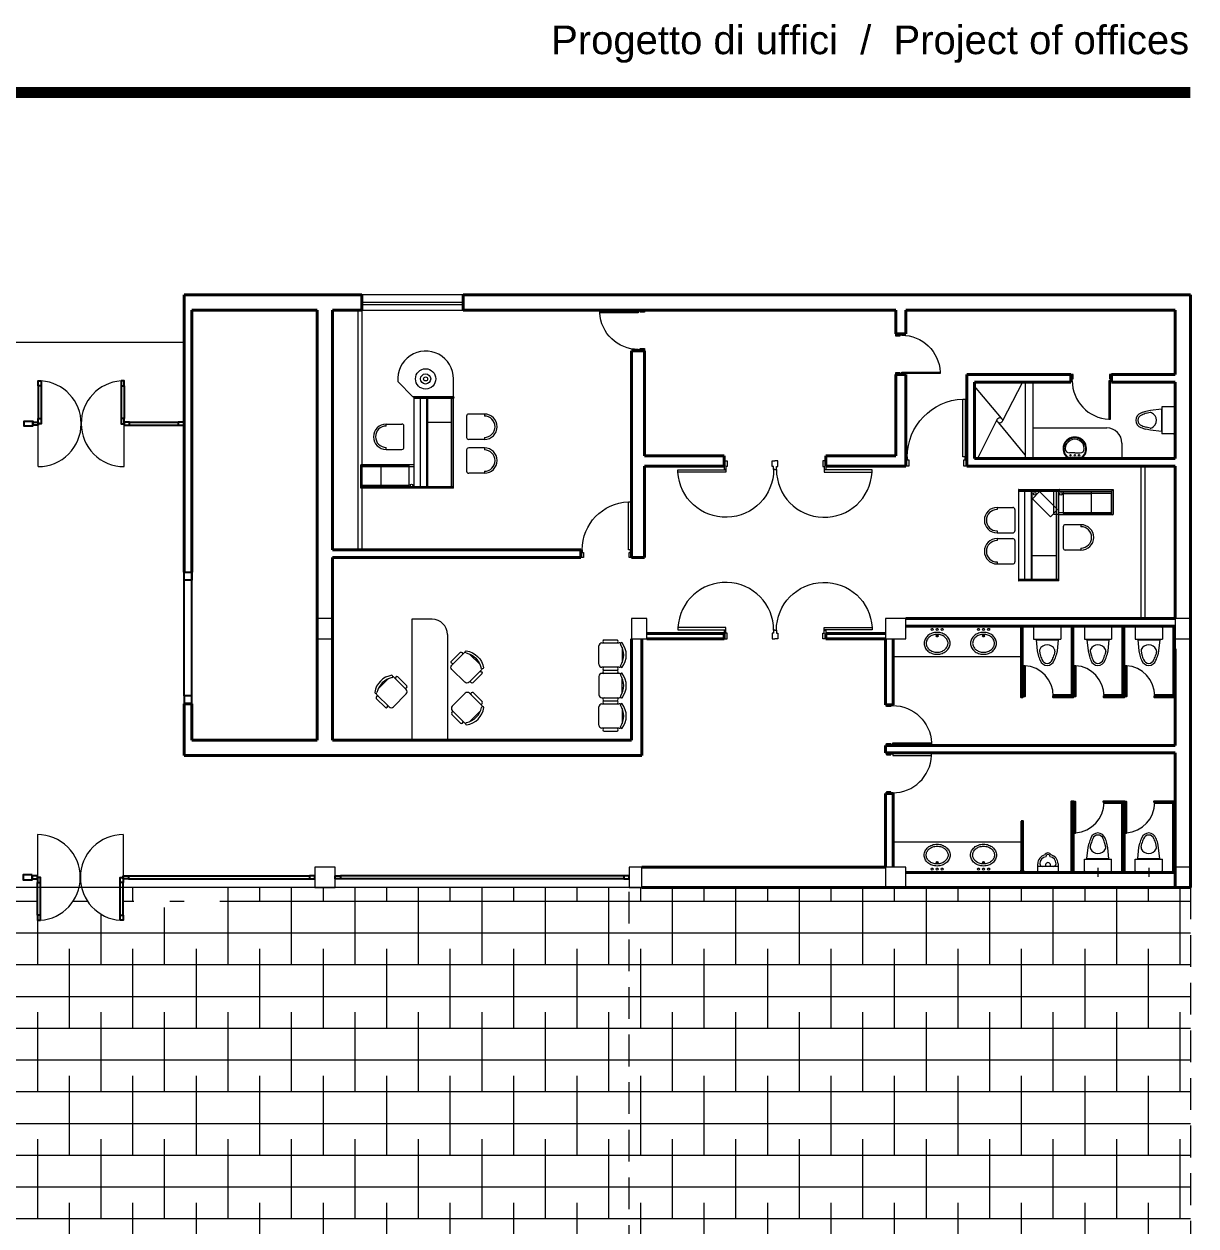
# Model space of a CAD drawing. Header units: millimetres. Extents: x 271.6 to 328, y 132.4 to 193.2.
# Drawn here: x 304.91 to 327.99, y 168.8 to 192.47 of the extents above; entities that cross this region are included whole.
import ezdxf

# ---------------------------------------------------------------- set-up
doc = ezdxf.new("R2010")
doc.units = ezdxf.units.MM
doc.linetypes.add('DASHED2', pattern=[9.525, 6.35, -3.175])
doc.linetypes.add('HIDDEN2', pattern=[0.1875, 0.125, -0.0625])
for name, color, linetype, lineweight in [('ARREDI attrezzature - furniture', 175, 'Continuous', 9), ('MURATURA sezioni - section wall', 7, 'Continuous', 40), ('PAVIMENTAZIONE - flooring', 250, 'Continuous', 5), ('PILASTRI struttura - structure', 7, 'Continuous', 13), ('PORTE finestre - doors windows', 252, 'Continuous', 5), ('PROIEZIONI - projections', 145, 'Continuous', 13), ('PROIEZIONI finissime - fine lines', 251, 'Continuous', 9), ('PROIEZIONI Tratteggiate - dashed', 1, 'Continuous', 9), ('SEZIONI medie - small section', 2, 'Continuous', 25), ('www.archweb.it - All rights reserved', 2, 'Continuous', 5)]:
    doc.layers.add(name, color=color, linetype=linetype, lineweight=lineweight)
doc.layers.add('VETRATE sezioni - windows sections', color=171, linetype='Continuous', true_color=0x4d79ff)
doc.styles.get("Standard").update_dxf_attribs({"font": 'arial.ttf'})
pattern_1 = [(0, (-1549.8178, -608.5541), (2e-16, 0.625), []), (90, (-1549.8178, -608.5541), (-0.625, 1.25), [1.5625, -0.9375])]

# ---------------------------------------------------------------- blocks, each defined once
blk = doc.blocks.new('ESC-GER')
for p, q in [((0, -1.825), (0, 0)), ((0, 0), (0.46, 0)), ((0.026, -1.045), (0.026, 0)), ((0.05, -0.95), (0.05, 0)), ((0.42, -1.045), (0.42, 0)), ((0.445, -0.95), (0.445, 0)), ((0.46, -1.045), (0.46, 0)), ((0, -0.4), (0.445, -0.4)), ((0.761, -0.498), (0.761, -0.808)), ((0.761, -0.498), (0.801, -0.498)), ((1.221, -0.498), (1.261, -0.498)), ((1.261, -0.498), (1.261, -0.808)), ((0.801, -0.848), (1.221, -0.848)), ((1.8, -1.025), (2.097, -0.728)), ((0, -0.95), (0.445, -0.95)), ((0.03, -1.045), (0, -1.045)), ((1.77, -1.045), (0.03, -1.045)), ((0.03, -1.045), (0.03, -1.825)), ((1.77, -1.165), (0.03, -1.165)), ((1.77, -1.165), (0.03, -1.165)), ((1.77, -1.045), (1.77, -1.04)), ((1.8, -1.045), (1.77, -1.045)), ((1.8, -1.045), (1.77, -1.045)), ((1.77, -1.825), (1.77, -1.045)), ((1.77, -1.045), (1.77, -1.825)), ((1.77, -1.785), (1.77, -1.165)), ((1.8, -1.825), (1.8, -1.025)), ((1.8, -1.04), (1.8, -1.045)), ((1.77, -1.295), (0.03, -1.295)), ((1.77, -1.31), (0.03, -1.31)), ((1.3, -1.31), (1.3, -1.785)), ((0, -1.825), (2.15, -1.825)), ((0, -1.825), (1.77, -1.825)), ((1.77, -1.785), (0.03, -1.785)), ((0.03, -1.785), (1.77, -1.785)), ((1.8, -1.825), (1.77, -1.825)), ((1.77, -1.825), (1.77, -1.83)), ((1.77, -1.825), (1.8, -1.825)), ((1.8, -1.83), (1.8, -1.825)), ((0.293, -2.433), (0.293, -2.123)), ((0.753, -2.083), (0.333, -2.083)), ((0.793, -2.433), (0.793, -2.123)), ((0.959, -2.433), (0.959, -2.123)), ((1.419, -2.083), (0.999, -2.083)), ((1.459, -2.433), (1.459, -2.123)), ((0.333, -2.433), (0.293, -2.433)), ((0.793, -2.433), (0.753, -2.433)), ((0.999, -2.433), (0.959, -2.433)), ((1.459, -2.433), (1.419, -2.433))]:
    blk.add_line(p, q)
for centre, radius in [((0.053, -0.999), 0.0254), ((2.15, -1.275), 0.2), ((2.15, -1.275), 0.1), ((2.15, -1.275), 0.04)]:
    blk.add_circle(centre, radius)
for centre, radius, start, end in [((1.011, -0.498), 0.25, 0, 180), ((1.011, -0.498), 0.21, 0, 180), ((0.801, -0.808), 0.04, 180, 270), ((1.221, -0.808), 0.04, 270, 0), ((2.15, -1.275), 0.55, 270, 95.4788), ((1.785, -1.06), 0.025, 53.0696, 126.9304), ((1.785, -1.81), 0.025, 233.0696, 306.9304), ((0.333, -2.123), 0.04, 90, 180), ((0.753, -2.123), 0.04, 0, 90), ((0.999, -2.123), 0.04, 90, 180), ((1.419, -2.123), 0.04, 0, 90), ((0.543, -2.433), 0.25, 180, 0), ((0.543, -2.433), 0.21, 180, 0), ((1.209, -2.433), 0.25, 180, 0), ((1.209, -2.433), 0.21, 180, 0)]:
    blk.add_arc(centre, radius, start, end)
blk = doc.blocks.new('CHAIREX')
for p, q in [((-15, 5.1), (-15, 17.9)), ((-12, 20), (-12, 3)), ((7.4, 23), (-7.4, 23)), ((12, 3), (12, 20)), ((15, 5.1), (15, 17.9)), ((-9, 0), (9, 0))]:
    blk.add_line(p, q)
for centre, radius, start, end in [((0, 7), 20, 53.1301, 126.8699), ((0, 4.8), 19.6, 57.5758, 122.4242), ((-13.5, 17.4), 1.56, 16.2602, 163.7398), ((-11.1, 22.3), 1.1, 143.3099, 302.0274), ((-9, 20), 3, 152.4156, 180), ((11.1, 22.3), 1.1, 237.9726, 36.6901), ((9, 20), 3, 0, 27.5844), ((13.5, 17.4), 1.56, 16.2602, 163.7398), ((-13.5, 5.6), 1.56, 196.2602, 343.7398), ((-9, 3), 3, 180, 270), ((9, 3), 3, 270, 360), ((13.5, 5.6), 1.56, 196.2602, 343.7398)]:
    blk.add_arc(centre, radius, start, end)
at = {"flags": 1}
for tag, p in [('TYPE', (-15, -12)), ('MANUF', (-15, -21.7)), ('COST', (-15, -41.1)), ('MODEL', (-15, -31.4)), ('PURCHDT', (-15, -50.9)), ('BARCODE', (-15, -60.6)), ('LOCATION', (-15, -70.3))]:
    blk.add_attdef(tag, p, '', height=6, dxfattribs=at)
blk = doc.blocks.new('Esc18')
for p, q in [((-2.044, 2.545), (-2.074, 2.575)), ((-2.074, 1.52), (-2.074, 2.575)), ((-2.074, 2.575), (-1.584, 2.575)), ((-2.044, 2.545), (-1.584, 2.545)), ((-2.044, 1.5), (-2.044, 2.545)), ((-2.004, 1.595), (-2.004, 2.545)), ((-1.624, 1.5), (-1.624, 2.545)), ((-1.584, 2.545), (-1.584, 2.575)), ((-1.584, 2.575), (-1.579, 2.575)), ((-1.584, 2.575), (-1.579, 2.575)), ((-1.579, 2.545), (-1.584, 2.545)), ((-1.584, 1.5), (-1.584, 2.545)), ((-1.381, 1.944), (-1.341, 1.944)), ((-1.381, 1.944), (-1.381, 1.634)), ((-0.921, 1.944), (-0.881, 1.944)), ((-0.881, 1.944), (-0.881, 1.634)), ((-2.044, 1.52), (-2.074, 1.52)), ((-2.074, 1.52), (-2.074, 1.515)), ((-2.074, 1.5), (-2.074, 1.505)), ((-2.074, 1.5), (-2.074, 1.505)), ((-2.044, 1.5), (-2.074, 1.5)), ((-2.044, 1.515), (-2.044, 1.52)), ((-2.044, 1.485), (-2.044, 1.505)), ((-2.044, 1.505), (-2.044, 1.5)), ((-0.304, 1.46), (-2.044, 1.46)), ((-2.004, 1.5), (-2.004, 1.525)), ((-1.341, 1.594), (-0.921, 1.594)), ((-0.304, 1.5), (-0.304, 1.505)), ((-0.274, 1.5), (-0.304, 1.5)), ((-0.274, 1.505), (-0.274, 1.5)), ((-2.044, 0.72), (-2.074, 0.72)), ((-2.074, 0.72), (-2.074, 0.715)), ((-0.304, 0.84), (-2.044, 0.84)), ((-2.044, 0.715), (-2.044, 0.72)), ((-0.274, 0.72), (-0.304, 0.72)), ((-0.304, 0.72), (-0.304, 0.715)), ((-0.274, 0.715), (-0.274, 0.72)), ((-1.72, 0.291), (-1.72, 0.601)), ((-1.68, 0.641), (-1.26, 0.641)), ((-1.22, 0.291), (-1.22, 0.601)), ((-1.108, 0.291), (-1.108, 0.601)), ((-1.068, 0.641), (-0.648, 0.641)), ((-0.608, 0.291), (-0.608, 0.601)), ((-1.72, 0.291), (-1.68, 0.291)), ((-1.26, 0.291), (-1.22, 0.291)), ((-1.108, 0.291), (-1.068, 0.291)), ((-0.648, 0.291), (-0.608, 0.291))]:
    blk.add_line(p, q)
at = {"linetype": 'DASHED2'}
for p, q in [((-1.599, 1.595), (-1.599, 2.545)), ((-2.044, 2.145), (-1.599, 2.145)), ((-1.994, 1.595), (-1.994, 2.145)), ((-2.044, 1.595), (-1.599, 1.595)), ((-1.584, 1.5), (-1.584, 1.41)), ((-1.584, 1.5), (-1.584, 1.485)), ((-0.774, 0.985), (-0.774, 1.46)), ((-1.584, 1.41), (-2.044, 1.41)), ((-0.304, 0.985), (-2.044, 0.985)), ((-0.304, 0.97), (-2.044, 0.97))]:
    blk.add_line(p, q, dxfattribs=at)
for points in [[(-2.004, 2.545), (-2.004, 1.568)], [(-2.004, 1.524), (-2.004, 1.5), (-1.624, 1.5), (-1.624, 2.545), (-2.004, 2.545)]]:
    blk.add_lwpolyline(points)
for points in [[(-2.044, 1.5), (-2.044, 0.72), (-2.074, 0.72), (-2.074, 1.5)], [(-0.304, 1.5), (-0.304, 0.72), (-2.044, 0.72), (-2.044, 1.5)], [(-0.304, 1.46), (-0.304, 0.84), (-2.044, 0.84), (-2.044, 1.46)], [(-0.274, 1.5), (-0.274, 0.72), (-0.304, 0.72), (-0.304, 1.5)]]:
    blk.add_lwpolyline(points, close=True)
blk.add_lwpolyline([(-1.538, 1.342), (-1.891, 0.988), (-2.033, 1.129), (-1.679, 1.483)], close=True, dxfattribs=at)
for centre, radius in [((-1.99, 1.546), 0.0254), ((-2.038, 1.129), 0.00572), ((-1.99, 1.034), 0.0254)]:
    blk.add_circle(centre, radius)
for centre, radius, start, end in [((-1.599, 2.56), 0.025, 323.0696, 36.9304), ((-1.131, 1.944), 0.25, 0, 180), ((-1.131, 1.944), 0.21, 0, 180), ((-2.059, 1.535), 0.025, 233.0696, 306.9304), ((-2.059, 1.485), 0.025, 53.0696, 126.9304), ((-1.341, 1.634), 0.04, 180, 270), ((-0.921, 1.634), 0.04, 270, 0), ((-0.289, 1.485), 0.025, 53.0696, 126.9304), ((-2.059, 0.735), 0.025, 233.0696, 306.9304), ((-0.289, 0.735), 0.025, 233.0696, 306.9304), ((-1.68, 0.601), 0.04, 90, 180), ((-1.26, 0.601), 0.04, 0, 90), ((-1.068, 0.601), 0.04, 90, 180), ((-0.648, 0.601), 0.04, 0, 90), ((-1.47, 0.291), 0.25, 180, 0), ((-1.47, 0.291), 0.21, 180, 0), ((-0.858, 0.291), 0.25, 180, 0), ((-0.858, 0.291), 0.21, 180, 0)]:
    blk.add_arc(centre, radius, start, end)

msp = doc.modelspace()

# ---------------------------------------------------------------- hatches: boundary and pattern name
at = {"layer": 'PAVIMENTAZIONE - flooring'}
h = msp.add_hatch(dxfattribs=at)
h.set_pattern_fill('ANSI38', color=256, scale=5, angle=315, style=0)
h.set_pattern_definition(pattern_1)
h.paths.add_polyline_path([(316.829, 175.464), (308.771, 175.464), (308.771, 174.92), (308.771, 174.82), (308.711, 174.82, -0.326638), (307.949, 175.464), (307.901, 175.464, -0.326609), (307.139, 174.82), (307.079, 174.82), (307.079, 174.92), (307.079, 175.464), (306.869, 175.464), (306.869, 174.92), (306.869, 174.82), (306.809, 174.82, -0.326609), (306.046, 175.464), (305.999, 175.464, -0.326638), (305.236, 174.82), (305.176, 174.82), (305.176, 174.92), (305.176, 175.464), (304.697, 175.464), (304.497, 175.464), (304.219, 175.464), (304.219, 174.92), (304.219, 174.82), (304.159, 174.82, -0.326638), (303.396, 175.464), (303.349, 175.464, -0.326609), (302.586, 174.82), (302.526, 174.82), (302.526, 174.92), (302.526, 175.464), (292.566, 175.464), (292.566, 168.194), (292.566, 167.894), (292.566, 165.565), (304.697, 165.565), (316.829, 165.565), (316.829, 168.113), (316.829, 168.194)])
h = msp.add_hatch(dxfattribs=at)
h.set_pattern_fill('ANSI38', color=256, scale=5, angle=315, style=0)
h.set_pattern_definition(pattern_1)
h.paths.add_polyline_path([(327.882, 175.464), (317.079, 175.464), (316.829, 175.464), (316.829, 168.194), (317.129, 168.194), (317.129, 168.194), (319.782, 168.194), (319.782, 168.194), (321.829, 168.194), (322.329, 168.194), (327.582, 168.194), (327.582, 168.194), (327.882, 168.194)])

# ---------------------------------------------------------------- linework, layer by layer
at = {"layer": 'ARREDI attrezzature - furniture', "ltscale": 0.7}
for p, q in [((313.563, 187.135), (311.563, 187.135)), ((313.563, 186.985), (311.563, 186.985)), ((311.488, 186.835), (311.488, 182.114)), ((313.563, 186.935), (311.563, 186.935)), ((311.563, 186.835), (313.563, 186.835)), ((311.563, 186.835), (311.563, 182.114)), ((324.16, 184.707), (323.629, 185.334)), ((324.573, 185.414), (324.182, 184.657)), ((324.629, 185.414), (324.629, 183.914)), ((324.779, 185.414), (324.779, 183.914)), ((324.08, 184.684), (323.688, 183.914)), ((324.629, 183.986), (324.11, 184.614)), ((324.779, 184.514), (326.234, 184.514)), ((326.534, 184.214), (326.534, 183.914)), ((326.907, 183.764), (326.907, 180.764)), ((326.982, 183.764), (326.982, 180.764)), ((322.029, 180.014), (324.542, 180.014)), ((322.029, 176.364), (324.542, 176.364))]:
    msp.add_line(p, q, dxfattribs=at)
at = {"layer": 'ARREDI attrezzature - furniture'}
for p, q in [((327.095, 184.858), (327.006, 184.84)), ((327.312, 184.881), (327.095, 184.858)), ((327.312, 184.881), (327.312, 184.446)), ((327.322, 184.931), (327.322, 184.396)), ((327.552, 184.931), (327.322, 184.931)), ((327.582, 184.901), (327.582, 184.426)), ((327.088, 184.816), (327.014, 184.801)), ((327.096, 184.47), (327.007, 184.488)), ((327.089, 184.512), (327.014, 184.527)), ((327.313, 184.447), (327.096, 184.47)), ((327.552, 184.396), (327.322, 184.396)), ((325.727, 183.935), (325.484, 183.935)), ((325.492, 183.914), (325.719, 183.914)), ((325.606, 184.023), (325.499, 184.023)), ((325.606, 184.023), (325.712, 184.023)), ((312.951, 180.748), (312.551, 180.748)), ((312.551, 180.748), (312.551, 178.348)), ((324.557, 180.574), (324.557, 179.254)), ((324.567, 179.254), (324.567, 180.574)), ((324.795, 180.584), (324.795, 180.354)), ((324.825, 180.614), (325.3, 180.614)), ((325.33, 180.584), (325.33, 180.354)), ((325.557, 180.574), (325.557, 179.254)), ((325.557, 180.574), (325.557, 179.254)), ((325.567, 179.254), (325.567, 180.574)), ((325.567, 179.254), (325.567, 180.574)), ((325.795, 180.584), (325.795, 180.354)), ((325.825, 180.614), (326.3, 180.614)), ((326.33, 180.584), (326.33, 180.354)), ((326.557, 180.574), (326.557, 179.254)), ((326.557, 180.574), (326.557, 179.254)), ((326.567, 179.254), (326.567, 180.574)), ((326.567, 179.254), (326.567, 180.574)), ((326.795, 180.584), (326.795, 180.354)), ((326.825, 180.614), (327.3, 180.614)), ((327.33, 180.584), (327.33, 180.354)), ((327.557, 180.574), (327.557, 179.254)), ((327.567, 179.254), (327.567, 180.574)), ((313.251, 180.448), (313.251, 178.348)), ((316.336, 180.342), (316.591, 180.342)), ((324.795, 180.354), (325.33, 180.354)), ((324.845, 180.344), (324.868, 180.127)), ((324.845, 180.344), (325.28, 180.344)), ((325.279, 180.344), (325.256, 180.127)), ((325.795, 180.354), (326.33, 180.354)), ((325.845, 180.344), (325.868, 180.127)), ((325.845, 180.344), (326.28, 180.344)), ((326.279, 180.344), (326.256, 180.127)), ((326.795, 180.354), (327.33, 180.354)), ((326.845, 180.344), (326.868, 180.127)), ((326.845, 180.344), (327.28, 180.344)), ((327.279, 180.344), (327.256, 180.127)), ((316.233, 179.862), (316.233, 180.222)), ((316.293, 180.282), (316.633, 180.282)), ((316.693, 180.191), (316.693, 179.893)), ((324.868, 180.127), (324.886, 180.038)), ((324.91, 180.12), (324.925, 180.045)), ((325.214, 180.12), (325.199, 180.046)), ((325.256, 180.127), (325.239, 180.038)), ((325.868, 180.127), (325.886, 180.038)), ((325.91, 180.12), (325.925, 180.045)), ((326.214, 180.12), (326.199, 180.046)), ((326.256, 180.127), (326.239, 180.038)), ((326.868, 180.127), (326.886, 180.038)), ((326.91, 180.12), (326.925, 180.045)), ((327.214, 180.12), (327.199, 180.046)), ((327.256, 180.127), (327.239, 180.038)), ((316.233, 179.622), (316.233, 179.262)), ((316.633, 179.802), (316.293, 179.802)), ((316.633, 179.682), (316.293, 179.682)), ((316.336, 179.742), (316.591, 179.742)), ((316.336, 179.742), (316.591, 179.742)), ((316.693, 179.293), (316.693, 179.591)), ((316.293, 179.202), (316.633, 179.202)), ((325.542, 179.239), (325.222, 179.239)), ((325.222, 179.229), (325.542, 179.229)), ((326.542, 179.239), (326.222, 179.239)), ((326.222, 179.229), (326.542, 179.229)), ((327.542, 179.239), (327.222, 179.239)), ((327.222, 179.229), (327.542, 179.229)), ((316.233, 178.662), (316.233, 179.022)), ((316.293, 179.082), (316.633, 179.082)), ((316.336, 179.142), (316.591, 179.142)), ((316.336, 179.142), (316.591, 179.142)), ((316.693, 178.991), (316.693, 178.693)), ((316.633, 178.602), (316.293, 178.602)), ((316.336, 178.542), (316.591, 178.542)), ((325.557, 175.804), (325.557, 177.124)), ((325.567, 177.124), (325.567, 175.804)), ((326.222, 177.149), (326.542, 177.149)), ((326.542, 177.139), (326.222, 177.139)), ((326.557, 175.804), (326.557, 177.124)), ((326.557, 175.804), (326.557, 177.124)), ((326.567, 177.124), (326.567, 175.804)), ((326.567, 177.124), (326.567, 175.804)), ((327.222, 177.149), (327.542, 177.149)), ((327.542, 177.139), (327.222, 177.139)), ((327.557, 175.804), (327.557, 177.124)), ((327.567, 177.124), (327.567, 175.804)), ((325.868, 176.251), (325.886, 176.34)), ((325.91, 176.258), (325.925, 176.332)), ((326.214, 176.258), (326.199, 176.332)), ((326.256, 176.25), (326.239, 176.339)), ((326.868, 176.251), (326.886, 176.34)), ((326.91, 176.258), (326.925, 176.332)), ((327.214, 176.258), (327.199, 176.332)), ((327.256, 176.25), (327.239, 176.339)), ((325.845, 176.034), (325.868, 176.251)), ((326.279, 176.033), (326.256, 176.25)), ((326.845, 176.034), (326.868, 176.251)), ((327.279, 176.033), (327.256, 176.25)), ((324.877, 175.789), (324.877, 175.934)), ((325.277, 175.882), (324.877, 175.882)), ((324.917, 175.932), (324.917, 175.934)), ((325.237, 175.934), (325.237, 175.932)), ((325.277, 175.934), (325.277, 175.789)), ((325.795, 176.024), (326.33, 176.024)), ((325.795, 175.794), (325.795, 176.024)), ((325.845, 176.034), (326.28, 176.034)), ((326.33, 175.794), (326.33, 176.024)), ((326.795, 176.024), (327.33, 176.024)), ((326.795, 175.794), (326.795, 176.024)), ((326.845, 176.034), (327.28, 176.034)), ((327.33, 175.794), (327.33, 176.024)), ((325.252, 175.764), (324.902, 175.764)), ((325.825, 175.764), (326.3, 175.764)), ((326.825, 175.764), (327.3, 175.764))]:
    msp.add_line(p, q, dxfattribs=at)
for points in [[(323.15, 180.273, 0.11466), (323.131, 180.354, 0.103784), (323.075, 180.425, 0.091378), (322.994, 180.471, 0.084197), (322.895, 180.488, 0.084197), (322.795, 180.471, 0.091378), (322.714, 180.425, 0.103784), (322.658, 180.354, 0.11466), (322.64, 180.273, 0.11466), (322.658, 180.193, 0.103784), (322.714, 180.121, 0.091378), (322.795, 180.075, 0.084197), (322.895, 180.058, 0.084197), (322.994, 180.075, 0.091378), (323.075, 180.121, 0.103784), (323.131, 180.193, 0.11466)], [(323.11, 180.273, 0.11466), (323.095, 180.336, 0.103784), (323.049, 180.395, 0.091378), (322.981, 180.434, 0.084197), (322.895, 180.448, 0.084197), (322.808, 180.434, 0.091378), (322.74, 180.395, 0.103784), (322.694, 180.336, 0.11466), (322.68, 180.273, 0.11466), (322.694, 180.211, 0.103784), (322.74, 180.152, 0.091378), (322.808, 180.113, 0.084197), (322.895, 180.098, 0.084197), (322.981, 180.113, 0.091378), (323.049, 180.152, 0.103784), (323.095, 180.211, 0.11466)], [(324.064, 180.273, 0.11466), (324.045, 180.354, 0.103784), (323.989, 180.425, 0.091378), (323.908, 180.471, 0.084197), (323.809, 180.488, 0.084197), (323.709, 180.471, 0.091378), (323.628, 180.425, 0.103784), (323.572, 180.354, 0.11466), (323.554, 180.273, 0.11466), (323.572, 180.193, 0.103784), (323.628, 180.121, 0.091378), (323.709, 180.075, 0.084197), (323.809, 180.058, 0.084197), (323.908, 180.075, 0.091378), (323.989, 180.121, 0.103784), (324.045, 180.193, 0.11466)], [(324.024, 180.273, 0.11466), (324.009, 180.336, 0.103784), (323.963, 180.395, 0.091378), (323.895, 180.434, 0.084197), (323.809, 180.448, 0.084197), (323.723, 180.434, 0.091378), (323.654, 180.395, 0.103784), (323.608, 180.336, 0.11466), (323.594, 180.273, 0.11466), (323.608, 180.211, 0.103784), (323.654, 180.152, 0.091378), (323.723, 180.113, 0.084197), (323.809, 180.098, 0.084197), (323.895, 180.113, 0.091378), (323.963, 180.152, 0.103784), (324.009, 180.211, 0.11466)], [(323.15, 176.104, -0.11466), (323.131, 176.024, -0.103784), (323.075, 175.952, -0.091378), (322.994, 175.906, -0.084197), (322.895, 175.889, -0.084197), (322.795, 175.906, -0.091378), (322.714, 175.952, -0.103784), (322.658, 176.024, -0.11466), (322.64, 176.104, -0.11466), (322.658, 176.185, -0.103784), (322.714, 176.256, -0.091378), (322.795, 176.302, -0.084197), (322.895, 176.319, -0.084197), (322.994, 176.302, -0.091378), (323.075, 176.256, -0.103784), (323.131, 176.185, -0.11466)], [(324.064, 176.104, -0.11466), (324.045, 176.024, -0.103784), (323.989, 175.952, -0.091378), (323.908, 175.906, -0.084197), (323.809, 175.889, -0.084197), (323.709, 175.906, -0.091378), (323.628, 175.952, -0.103784), (323.572, 176.024, -0.11466), (323.554, 176.104, -0.11466), (323.572, 176.185, -0.103784), (323.628, 176.256, -0.091378), (323.709, 176.302, -0.084197), (323.809, 176.319, -0.084197), (323.908, 176.302, -0.091378), (323.989, 176.256, -0.103784), (324.045, 176.185, -0.11466)], [(323.11, 176.104, -0.11466), (323.095, 176.041, -0.103784), (323.049, 175.983, -0.091378), (322.981, 175.944, -0.084197), (322.895, 175.929, -0.084197), (322.808, 175.944, -0.091378), (322.74, 175.983, -0.103784), (322.694, 176.041, -0.11466), (322.68, 176.104, -0.11466), (322.694, 176.167, -0.103784), (322.74, 176.226, -0.091378), (322.808, 176.265, -0.084197), (322.895, 176.279, -0.084197), (322.981, 176.265, -0.091378), (323.049, 176.226, -0.103784), (323.095, 176.167, -0.11466)], [(324.024, 176.104, -0.11466), (324.009, 176.041, -0.103784), (323.963, 175.983, -0.091378), (323.895, 175.944, -0.084197), (323.809, 175.929, -0.084197), (323.723, 175.944, -0.091378), (323.654, 175.983, -0.103784), (323.608, 176.041, -0.11466), (323.594, 176.104, -0.11466), (323.608, 176.167, -0.103784), (323.654, 176.226, -0.091378), (323.723, 176.265, -0.084197), (323.809, 176.279, -0.084197), (323.895, 176.265, -0.091378), (323.963, 176.226, -0.103784), (324.009, 176.167, -0.11466)]]:
    msp.add_lwpolyline(points, format="xyb", close=True, dxfattribs=at)
for points in [[(326.062, 175.851), (326.062, 175.676)], [(327.062, 175.851), (327.062, 175.676)]]:
    msp.add_lwpolyline(points, dxfattribs=at)
at = {"layer": 'ARREDI attrezzature - furniture', "ltscale": 0.7}
msp.add_circle((324.129, 184.664), 0.0532, dxfattribs=at)
at = {"layer": 'ARREDI attrezzature - furniture'}
for centre, radius in [((325.521, 183.977), 0.0126), ((325.606, 183.977), 0.0126), ((325.69, 183.977), 0.0126), ((322.795, 180.548), 0.02), ((322.895, 180.548), 0.02), ((322.995, 180.548), 0.02), ((323.709, 180.548), 0.02), ((323.809, 180.548), 0.02), ((323.909, 180.548), 0.02), ((322.895, 180.418), 0.02), ((322.895, 180.418), 0.015), ((323.809, 180.418), 0.02), ((323.809, 180.418), 0.015), ((322.795, 175.829), 0.02), ((322.895, 175.959), 0.02), ((322.895, 175.829), 0.02), ((322.895, 175.959), 0.015), ((322.995, 175.829), 0.02), ((323.709, 175.829), 0.02), ((323.809, 175.959), 0.02), ((323.809, 175.829), 0.02), ((323.809, 175.959), 0.015), ((323.909, 175.829), 0.02)]:
    msp.add_circle(centre, radius, dxfattribs=at)
for centre, radius, start, end in [((327.17, 184.245), 0.618, 105.3521, 115.1461), ((327.552, 184.901), 0.03, 0, 90), ((326.955, 184.664), 0.148, 108.9246, 180), ((326.955, 184.664), 0.148, 180.1038, 251.1792), ((326.955, 184.664), 0.108, 108.9246, 180), ((326.955, 184.664), 0.108, 180.1038, 251.1792), ((327.17, 184.245), 0.578, 105.3521, 115.1461), ((327.098, 184.767), 0.05, 64.1717, 101.175), ((327.048, 184.664), 0.164, 295.9321, 64.1717), ((327.169, 185.084), 0.618, 244.9577, 254.7517), ((327.169, 185.084), 0.578, 244.9577, 254.7517), ((327.098, 184.561), 0.05, 258.9288, 295.9321), ((327.552, 184.426), 0.03, 270, 0), ((325.606, 184.103), 0.232, 311.635, 228.365), ((325.606, 184.103), 0.216, 313.7118, 226.2882), ((325.606, 184.105), 0.187, 359.7339, 180.2661), ((325.499, 184.104), 0.081, 180.2661, 270), ((325.492, 183.975), 0.0607, 228.365, 270), ((325.484, 183.976), 0.0405, 226.2882, 270), ((325.712, 184.104), 0.081, 270, 359.7339), ((325.719, 183.975), 0.0607, 270, 311.635), ((325.727, 183.976), 0.0405, 270, 313.7118), ((312.951, 180.448), 0.3, 0, 90), ((324.825, 180.584), 0.03, 90, 180), ((325.3, 180.584), 0.03, 0, 90), ((325.825, 180.584), 0.03, 90, 180), ((326.3, 180.584), 0.03, 0, 90), ((326.825, 180.584), 0.03, 90, 180), ((327.3, 180.584), 0.03, 0, 90), ((316.344, 180.312), 0.0313, 106.2602, 253.7398), ((316.582, 180.312), 0.0313, 286.2602, 73.7398), ((316.293, 180.222), 0.06, 90, 180), ((316.633, 180.222), 0.06, 62.4156, 90), ((316.68, 180.265), 0.0219, 53.3099, 212.0274), ((316.33, 180.042), 0.393, 327.5758, 32.4242), ((316.373, 180.042), 0.4, 323.1301, 36.8699), ((324.96, 180.129), 0.05, 154.1717, 191.175), ((325.062, 180.08), 0.164, 25.9321, 154.1717), ((325.165, 180.13), 0.05, 348.9288, 25.9321), ((325.96, 180.129), 0.05, 154.1717, 191.175), ((326.062, 180.08), 0.164, 25.9321, 154.1717), ((326.165, 180.13), 0.05, 348.9288, 25.9321), ((326.96, 180.129), 0.05, 154.1717, 191.175), ((327.062, 180.08), 0.164, 25.9321, 154.1717), ((327.165, 180.13), 0.05, 348.9288, 25.9321), ((316.293, 179.862), 0.06, 180, 270), ((325.482, 180.201), 0.618, 195.3521, 205.1461), ((325.062, 179.987), 0.148, 198.9246, 270), ((325.482, 180.201), 0.578, 195.3521, 205.1461), ((325.062, 179.987), 0.108, 198.9246, 270), ((325.062, 179.987), 0.108, 270.1038, 341.1792), ((325.062, 179.987), 0.148, 270.1038, 341.1792), ((324.643, 180.201), 0.578, 334.9577, 344.7517), ((324.643, 180.201), 0.618, 334.9577, 344.7517), ((326.482, 180.201), 0.618, 195.3521, 205.1461), ((326.062, 179.987), 0.148, 198.9246, 270), ((326.482, 180.201), 0.578, 195.3521, 205.1461), ((326.062, 179.987), 0.108, 198.9246, 270), ((326.062, 179.987), 0.108, 270.1038, 341.1792), ((326.062, 179.987), 0.148, 270.1038, 341.1792), ((325.643, 180.201), 0.578, 334.9577, 344.7517), ((325.643, 180.201), 0.618, 334.9577, 344.7517), ((327.482, 180.201), 0.618, 195.3521, 205.1461), ((327.062, 179.987), 0.148, 198.9246, 270), ((327.482, 180.201), 0.578, 195.3521, 205.1461), ((327.062, 179.987), 0.108, 198.9246, 270), ((327.062, 179.987), 0.108, 270.1038, 341.1792), ((327.062, 179.987), 0.148, 270.1038, 341.1792), ((326.643, 180.201), 0.578, 334.9577, 344.7517), ((326.643, 180.201), 0.618, 334.9577, 344.7517), ((316.293, 179.622), 0.06, 90, 180), ((316.344, 179.772), 0.0313, 106.2602, 253.7398), ((316.344, 179.712), 0.0313, 106.2602, 253.7398), ((316.582, 179.772), 0.0313, 286.2602, 73.7398), ((316.582, 179.712), 0.0313, 286.2602, 73.7398), ((316.633, 179.862), 0.06, 270, 297.5844), ((316.633, 179.622), 0.06, 62.4156, 90), ((316.68, 179.82), 0.0219, 147.9726, 306.6901), ((316.68, 179.665), 0.0219, 53.3099, 212.0274), ((316.33, 179.442), 0.393, 327.5758, 32.4242), ((316.373, 179.442), 0.4, 323.1301, 36.8699), ((316.293, 179.262), 0.06, 180, 270), ((316.344, 179.172), 0.0313, 106.2602, 253.7398), ((316.582, 179.172), 0.0313, 286.2602, 73.7398), ((316.633, 179.262), 0.06, 270, 297.5844), ((316.68, 179.22), 0.0219, 147.9726, 306.6901), ((316.293, 179.022), 0.06, 90, 180), ((316.344, 179.112), 0.0313, 106.2602, 253.7398), ((316.582, 179.112), 0.0313, 286.2602, 73.7398), ((316.633, 179.022), 0.06, 62.4156, 90), ((316.68, 179.065), 0.0219, 53.3099, 212.0274), ((316.33, 178.842), 0.393, 327.5758, 32.4242), ((316.373, 178.842), 0.4, 323.1301, 36.8699), ((316.293, 178.662), 0.06, 180, 270), ((316.344, 178.572), 0.0313, 106.2602, 253.7398), ((316.582, 178.572), 0.0313, 286.2602, 73.7398), ((316.633, 178.662), 0.06, 270, 297.5844), ((316.68, 178.62), 0.0219, 147.9726, 306.6901), ((326.482, 176.176), 0.618, 154.8539, 164.6479), ((326.062, 176.391), 0.148, 90, 161.0754), ((326.482, 176.176), 0.578, 154.8539, 164.6479), ((326.062, 176.391), 0.108, 90, 161.0754), ((326.062, 176.391), 0.148, 18.8208, 89.8962), ((326.062, 176.391), 0.108, 18.8208, 89.8962), ((325.643, 176.177), 0.578, 15.2483, 25.0423), ((325.643, 176.177), 0.618, 15.2483, 25.0423), ((327.482, 176.176), 0.618, 154.8539, 164.6479), ((327.062, 176.391), 0.148, 90, 161.0754), ((327.482, 176.176), 0.578, 154.8539, 164.6479), ((327.062, 176.391), 0.108, 90, 161.0754), ((327.062, 176.391), 0.148, 18.8208, 89.8962), ((327.062, 176.391), 0.108, 18.8208, 89.8962), ((326.643, 176.177), 0.578, 15.2483, 25.0423), ((326.643, 176.177), 0.618, 15.2483, 25.0423), ((325.057, 175.934), 0.18, 104.2166, 180), ((325.057, 175.934), 0.14, 99.3897, 180), ((325.077, 176.074), 0.0729, 28.242, 151.758), ((325.077, 176.074), 0.0429, 357.4929, 182.5071), ((325.097, 175.934), 0.14, 0, 80.6103), ((325.097, 175.934), 0.18, 0, 75.7834), ((325.96, 176.248), 0.05, 168.825, 205.8283), ((326.062, 176.298), 0.164, 205.8283, 334.0679), ((326.165, 176.248), 0.05, 334.0679, 11.0712), ((326.96, 176.248), 0.05, 168.825, 205.8283), ((327.062, 176.298), 0.164, 205.8283, 334.0679), ((327.165, 176.248), 0.05, 334.0679, 11.0712), ((324.967, 175.932), 0.05, 180, 270), ((325.077, 175.904), 0.0508, 335.392, 204.608), ((325.187, 175.932), 0.05, 270, 360), ((324.902, 175.789), 0.025, 180, 270), ((325.252, 175.789), 0.025, 270, 360), ((325.825, 175.794), 0.03, 180, 270), ((326.3, 175.794), 0.03, 270, 0), ((326.825, 175.794), 0.03, 180, 270), ((327.3, 175.794), 0.03, 270, 0)]:
    msp.add_arc(centre, radius, start, end, dxfattribs=at)
at = {"layer": 'ARREDI attrezzature - furniture', "ltscale": 0.7}
msp.add_arc((326.234, 184.214), 0.3, 0, 90, dxfattribs=at)
at = {"layer": 'MURATURA sezioni - section wall', "ltscale": 0.7}
for p, q in [((308.065, 187.135), (311.563, 187.135)), ((308.065, 187.135), (308.065, 181.674)), ((311.563, 186.835), (311.563, 187.135)), ((313.563, 186.835), (313.563, 187.135)), ((313.563, 187.135), (327.882, 187.135)), ((327.882, 187.135), (327.882, 180.764)), ((308.215, 186.835), (310.688, 186.835)), ((308.215, 186.835), (308.215, 181.674)), ((310.688, 178.364), (310.688, 186.835)), ((310.988, 186.835), (310.988, 182.114)), ((310.988, 186.835), (311.563, 186.835)), ((313.563, 186.835), (322.079, 186.835)), ((322.079, 186.835), (322.079, 186.364)), ((322.279, 186.835), (322.279, 186.364)), ((322.279, 186.835), (327.582, 186.835)), ((327.582, 186.835), (327.582, 185.564)), ((322.279, 186.364), (322.079, 186.364)), ((316.879, 186.035), (317.129, 186.035)), ((316.879, 181.964), (316.879, 186.035)), ((317.129, 186.035), (317.129, 183.964)), ((322.279, 185.564), (322.079, 185.564)), ((322.079, 185.564), (322.079, 183.964)), ((322.279, 185.564), (322.279, 183.764)), ((323.479, 185.564), (323.479, 183.764)), ((323.479, 185.564), (325.531, 185.564)), ((325.531, 185.564), (325.531, 185.414)), ((326.331, 185.564), (327.582, 185.564)), ((326.331, 185.564), (326.331, 185.414)), ((323.629, 185.414), (323.629, 183.914)), ((323.629, 185.414), (325.531, 185.414)), ((326.331, 185.414), (327.582, 185.414)), ((327.582, 185.414), (327.582, 183.914)), ((318.704, 183.964), (317.129, 183.964)), ((318.704, 183.764), (318.704, 183.964)), ((320.704, 183.764), (320.704, 183.964)), ((322.079, 183.964), (320.704, 183.964)), ((323.629, 183.914), (327.582, 183.914)), ((318.704, 183.764), (317.129, 183.764)), ((317.129, 183.764), (317.129, 181.964)), ((322.279, 183.764), (320.704, 183.764)), ((323.479, 183.764), (327.582, 183.764)), ((327.582, 183.764), (327.582, 180.764)), ((310.988, 182.114), (315.879, 182.114)), ((315.879, 181.964), (315.879, 182.114)), ((310.988, 181.964), (315.879, 181.964)), ((310.988, 181.964), (310.988, 178.364)), ((316.879, 181.964), (317.129, 181.964)), ((322.279, 180.764), (327.582, 180.764)), ((322.279, 180.614), (327.582, 180.614)), ((327.882, 180.764), (327.882, 175.464)), ((316.879, 180.364), (316.879, 178.364)), ((317.079, 180.364), (317.079, 178.064)), ((317.179, 180.464), (318.704, 180.464)), ((317.179, 180.364), (318.704, 180.364)), ((318.704, 180.464), (318.704, 180.364)), ((320.701, 180.464), (321.879, 180.464)), ((320.701, 180.464), (320.701, 180.364)), ((320.701, 180.364), (321.879, 180.364)), ((321.879, 180.364), (321.879, 179.064)), ((322.029, 180.364), (322.029, 179.064)), ((327.582, 180.164), (327.582, 178.264)), ((308.065, 179.085), (308.065, 178.064)), ((308.065, 179.085), (308.215, 179.085)), ((308.215, 179.085), (308.215, 178.364)), ((321.879, 179.064), (322.029, 179.064)), ((308.215, 178.364), (310.688, 178.364)), ((310.988, 178.364), (316.879, 178.364)), ((321.879, 178.264), (327.582, 178.264)), ((321.879, 178.264), (321.879, 178.114)), ((308.065, 178.064), (317.079, 178.064)), ((321.879, 178.114), (327.582, 178.114)), ((327.582, 178.114), (327.582, 175.464)), ((321.879, 177.314), (321.879, 175.864)), ((321.879, 177.314), (322.029, 177.314)), ((322.029, 177.314), (322.029, 175.864)), ((317.079, 175.864), (321.879, 175.864)), ((327.582, 175.764), (322.279, 175.764)), ((327.882, 175.464), (317.079, 175.464))]:
    msp.add_line(p, q, dxfattribs=at)
at = {"layer": 'PILASTRI struttura - structure', "ltscale": 15}
for points in [[(310.988, 180.764), (310.688, 180.764), (310.688, 180.364), (310.988, 180.364)], [(317.179, 180.764), (316.879, 180.764), (316.879, 180.364), (317.179, 180.364)], [(322.279, 180.764), (321.879, 180.764), (321.879, 180.364), (322.279, 180.364)], [(327.882, 180.764), (327.582, 180.764), (327.582, 180.364), (327.882, 180.364)], [(311.038, 175.864), (310.638, 175.864), (310.638, 175.464), (311.038, 175.464)], [(317.079, 175.864), (316.829, 175.864), (316.829, 175.464), (317.079, 175.464)], [(322.279, 175.864), (321.879, 175.864), (321.879, 175.464), (322.279, 175.464)], [(327.882, 175.864), (327.582, 175.864), (327.582, 175.464), (327.882, 175.464)]]:
    msp.add_lwpolyline(points, close=True, dxfattribs=at)
at = {"layer": 'PORTE finestre - doors windows', "color": 2}
for p, q in [((318.704, 183.764), (318.704, 183.697)), ((319.758, 183.864), (319.702, 183.864)), ((319.702, 183.697), (319.73, 183.697)), ((319.73, 183.697), (319.73, 183.753)), ((319.73, 183.753), (319.758, 183.753)), ((319.758, 183.753), (319.758, 183.864)), ((320.701, 183.864), (320.645, 183.864)), ((320.645, 183.864), (320.645, 183.753)), ((320.645, 183.753), (320.673, 183.753)), ((320.673, 183.753), (320.673, 183.697)), ((320.673, 183.697), (320.704, 183.697)), ((320.673, 183.687), (320.673, 183.643)), ((321.615, 183.687), (320.673, 183.687)), ((320.673, 183.643), (321.615, 183.643)), ((320.704, 183.764), (320.704, 183.697)), ((321.615, 183.643), (321.615, 183.687)), ((318.704, 180.53), (318.704, 180.464)), ((320.701, 180.53), (320.701, 180.464)), ((321.899, 179.028), (321.899, 179.068)), ((321.98, 179.028), (321.899, 179.028)), ((322.02, 179.048), (321.98, 179.048)), ((321.98, 179.048), (321.98, 179.028)), ((322.02, 179.068), (322.02, 179.048)), ((321.899, 178.263), (321.899, 178.303)), ((321.899, 178.303), (321.98, 178.303)), ((321.98, 178.303), (321.98, 178.283)), ((321.98, 178.283), (322.02, 178.283)), ((322.02, 178.283), (322.02, 178.315)), ((322.02, 178.315), (322.784, 178.315)), ((322.784, 178.283), (322.02, 178.283)), ((322.02, 178.283), (322.02, 178.263)), ((322.784, 178.315), (322.784, 178.283))]:
    msp.add_line(p, q, dxfattribs=at)
for points in [[(317.009, 186.815), (317.009, 186.783), (316.254, 186.783), (316.254, 186.815)], [(322.198, 185.584), (322.198, 185.615), (322.953, 185.615), (322.953, 185.584)], [(326.311, 185.444), (326.279, 185.444), (326.279, 184.688), (326.311, 184.688)], [(323.449, 183.944), (323.401, 183.944), (323.401, 185.083), (323.449, 185.083)], [(318.732, 183.687), (318.732, 183.643), (317.79, 183.643), (317.79, 183.687)], [(316.854, 182.113), (316.814, 182.113), (316.814, 183.06), (316.854, 183.06)], [(318.732, 180.54), (318.732, 180.585), (317.79, 180.585), (317.79, 180.54)], [(320.673, 180.54), (320.673, 180.585), (321.615, 180.585), (321.615, 180.54)], [(322.02, 178.095), (322.02, 178.063), (322.784, 178.063), (322.784, 178.095)]]:
    msp.add_lwpolyline(points, close=True, dxfattribs=at)
for points in [[(317.129, 186.835), (317.129, 186.795), (317.049, 186.795), (317.049, 186.815), (317.009, 186.815), (317.009, 186.835)], [(322.198, 186.359), (322.198, 186.34), (322.158, 186.34), (322.158, 186.32), (322.079, 186.32), (322.079, 186.359)], [(317.009, 186.039), (317.009, 186.059), (317.049, 186.059), (317.049, 186.079), (317.129, 186.079), (317.129, 186.039)], [(322.079, 185.564), (322.079, 185.604), (322.158, 185.604), (322.158, 185.584), (322.198, 185.584), (322.198, 185.564)], [(325.534, 185.444), (325.554, 185.444), (325.554, 185.484), (325.574, 185.484), (325.574, 185.564), (325.534, 185.564)], [(326.331, 185.564), (326.291, 185.564), (326.291, 185.484), (326.311, 185.484), (326.311, 185.444), (326.331, 185.444)], [(322.278, 183.944), (322.308, 183.944), (322.308, 183.884), (322.338, 183.884), (322.338, 183.764), (322.278, 183.764)], [(323.479, 183.764), (323.419, 183.764), (323.419, 183.884), (323.449, 183.884), (323.449, 183.944), (323.479, 183.944)], [(318.704, 183.864), (318.759, 183.864), (318.759, 183.753), (318.732, 183.753), (318.732, 183.697), (318.704, 183.697)], [(319.702, 183.697), (319.675, 183.697), (319.675, 183.753), (319.647, 183.753), (319.647, 183.864), (319.702, 183.864)], [(315.881, 182.113), (315.906, 182.113), (315.906, 182.064), (315.931, 182.064), (315.931, 181.964), (315.881, 181.964)], [(316.879, 181.964), (316.829, 181.964), (316.829, 182.064), (316.854, 182.064), (316.854, 182.113), (316.879, 182.113)], [(318.704, 180.364), (318.759, 180.364), (318.759, 180.475), (318.732, 180.475), (318.732, 180.53), (318.704, 180.53)], [(319.702, 180.53), (319.675, 180.53), (319.675, 180.475), (319.647, 180.475), (319.647, 180.364), (319.702, 180.364)], [(319.702, 180.53), (319.73, 180.53), (319.73, 180.475), (319.758, 180.475), (319.758, 180.364), (319.702, 180.364)], [(320.701, 180.364), (320.645, 180.364), (320.645, 180.475), (320.673, 180.475), (320.673, 180.53), (320.701, 180.53)], [(321.899, 178.115), (321.899, 178.075), (321.98, 178.075), (321.98, 178.095), (322.02, 178.095), (322.02, 178.115)], [(322.02, 177.31), (322.02, 177.33), (321.98, 177.33), (321.98, 177.35), (321.899, 177.35), (321.899, 177.31)]]:
    msp.add_lwpolyline(points, dxfattribs=at)
at = {"layer": 'PROIEZIONI - projections'}
msp.add_line((301.389, 186.2), (308.065, 186.2), dxfattribs=at)
at = {"layer": 'PROIEZIONI finissime - fine lines'}
for p, q in [((305.192, 183.752), (305.192, 184.568)), ((306.885, 183.752), (306.885, 184.568)), ((305.176, 176.509), (305.176, 175.694)), ((306.869, 176.509), (306.869, 175.694))]:
    msp.add_line(p, q, dxfattribs=at)
at = {"layer": 'PROIEZIONI finissime - fine lines', "ltscale": 0.7}
msp.add_line((317.054, 175.464), (304.697, 175.464), dxfattribs=at)
at = {"layer": 'PROIEZIONI finissime - fine lines'}
for points in [[(317.009, 186.059, -0.401931), (316.254, 186.783, -0.400492)], [(322.198, 186.34, -0.401931), (322.953, 185.615, -0.400492)], [(325.554, 185.444, 0.401931), (326.279, 184.688, 0.400492)], [(322.308, 183.944, -0.401931), (323.401, 185.083, -0.400492)], [(319.675, 183.697, -0.971453), (317.79, 183.643, -1)], [(319.73, 183.697, 0.971453), (321.615, 183.643, 1)], [(315.906, 182.113, -0.401931), (316.814, 183.06, -0.400492)], [(319.675, 180.53, 0.971453), (317.79, 180.585, 1)], [(319.73, 180.53, -0.971453), (321.615, 180.585, -1)], [(322.02, 179.048, -0.401931), (322.784, 178.315, -0.400492)], [(322.02, 177.33, 0.401931), (322.784, 178.063, 0.400492)]]:
    msp.add_lwpolyline(points, format="xyb", dxfattribs=at)
for centre, radius, start, end in [((305.194, 184.598), 0.845, 0.027, 86.0112), ((306.884, 184.598), 0.845, 93.9922, 180.0303), ((305.194, 184.597), 0.845, 269.9176, 359.973), ((306.884, 184.597), 0.845, 179.9697, 270.0788), ((324.582, 179.234), 0.6, 0, 86.1774), ((325.582, 179.234), 0.6, 0, 86.1774), ((326.582, 179.234), 0.6, 0, 86.1774), ((325.582, 177.143), 0.6, 273.8226, 0), ((326.582, 177.143), 0.6, 273.8226, 0), ((305.177, 175.664), 0.845, 0.027, 90.0824), ((306.868, 175.664), 0.845, 89.9212, 180.0303), ((305.177, 175.663), 0.845, 273.9888, 359.973), ((306.868, 175.663), 0.845, 179.9697, 266.0078)]:
    msp.add_arc(centre, radius, start, end, dxfattribs=at)
at = {"layer": 'PROIEZIONI Tratteggiate - dashed', "linetype": 'HIDDEN2', "ltscale": 5}
for p, q in [((316.829, 168.194), (316.829, 175.464)), ((327.882, 175.464), (327.882, 168.194))]:
    msp.add_line(p, q, dxfattribs=at)
at = {"layer": 'SEZIONI medie - small section'}
for p, q in [((308.065, 181.674), (308.215, 181.674)), ((324.542, 180.574), (324.542, 179.254)), ((324.582, 179.254), (324.582, 180.574)), ((325.542, 180.574), (325.542, 179.254)), ((325.542, 180.574), (325.542, 179.254)), ((325.582, 179.254), (325.582, 180.574)), ((325.582, 179.254), (325.582, 180.574)), ((326.542, 180.574), (326.542, 179.254)), ((326.542, 180.574), (326.542, 179.254)), ((326.582, 179.254), (326.582, 180.574)), ((326.582, 179.254), (326.582, 180.574)), ((327.542, 180.574), (327.542, 179.254)), ((327.582, 179.254), (327.582, 180.574)), ((324.593, 179.249), (324.626, 179.249)), ((324.611, 179.227), (324.611, 179.281)), ((325.542, 179.254), (325.222, 179.254)), ((325.222, 179.214), (325.542, 179.214)), ((325.593, 179.249), (325.626, 179.249)), ((325.611, 179.227), (325.611, 179.281)), ((326.542, 179.254), (326.222, 179.254)), ((326.222, 179.214), (326.542, 179.214)), ((326.593, 179.249), (326.626, 179.249)), ((326.611, 179.227), (326.611, 179.281)), ((327.542, 179.254), (327.222, 179.254)), ((327.222, 179.214), (327.542, 179.214)), ((308.065, 179.085), (308.215, 179.085)), ((325.542, 175.804), (325.542, 177.124)), ((325.582, 177.124), (325.582, 175.804)), ((325.593, 177.128), (325.626, 177.128)), ((325.611, 177.151), (325.611, 177.096)), ((326.222, 177.164), (326.542, 177.164)), ((326.542, 177.124), (326.222, 177.124)), ((326.542, 175.804), (326.542, 177.124)), ((326.542, 175.804), (326.542, 177.124)), ((326.582, 177.124), (326.582, 175.804)), ((326.582, 177.124), (326.582, 175.804)), ((326.593, 177.128), (326.626, 177.128)), ((326.611, 177.151), (326.611, 177.096)), ((327.222, 177.164), (327.542, 177.164)), ((327.542, 177.124), (327.222, 177.124)), ((327.542, 175.804), (327.542, 177.124)), ((327.582, 177.124), (327.582, 175.804))]:
    msp.add_line(p, q, dxfattribs=at)
at = {"layer": 'SEZIONI medie - small section', "linetype": 'Continuous'}
for p, q in [((324.582, 179.264), (324.607, 179.264)), ((324.582, 179.234), (324.607, 179.234)), ((325.582, 179.264), (325.607, 179.264)), ((325.582, 179.234), (325.607, 179.234)), ((326.582, 179.264), (326.607, 179.264)), ((326.582, 179.234), (326.607, 179.234)), ((325.582, 177.143), (325.607, 177.143)), ((325.582, 177.113), (325.607, 177.113)), ((326.582, 177.143), (326.607, 177.143)), ((326.582, 177.113), (326.607, 177.113))]:
    msp.add_line(p, q, dxfattribs=at)
at = {"layer": 'SEZIONI medie - small section'}
for points in [[(305.252, 185.441), (305.252, 185.341), (305.192, 185.341), (305.192, 185.441), (305.252, 185.441)], [(306.825, 185.441), (306.825, 185.341), (306.885, 185.341), (306.885, 185.441), (306.825, 185.441)], [(305.252, 184.698), (305.252, 184.598), (305.192, 184.598), (305.192, 184.698), (305.252, 184.698)], [(306.825, 184.698), (306.825, 184.598), (306.885, 184.598), (306.885, 184.698), (306.825, 184.698)], [(325.182, 179.234), (325.172, 179.234), (325.172, 179.214), (325.182, 179.214)], [(326.182, 179.234), (326.172, 179.234), (326.172, 179.214), (326.182, 179.214)], [(327.182, 179.234), (327.172, 179.234), (327.172, 179.214), (327.182, 179.214)], [(326.182, 177.143), (326.172, 177.143), (326.172, 177.164), (326.182, 177.164)], [(327.182, 177.143), (327.172, 177.143), (327.172, 177.164), (327.182, 177.164)], [(305.236, 175.564), (305.236, 175.664), (305.176, 175.664), (305.176, 175.564), (305.236, 175.564)], [(306.809, 175.564), (306.809, 175.664), (306.869, 175.664), (306.869, 175.564), (306.809, 175.564)], [(305.236, 174.82), (305.236, 174.92), (305.176, 174.92), (305.176, 174.82), (305.236, 174.82)], [(306.809, 174.82), (306.809, 174.92), (306.869, 174.92), (306.869, 174.82), (306.809, 174.82)]]:
    msp.add_lwpolyline(points, dxfattribs=at)
for points in [[(305.088, 184.548), (304.914, 184.548), (304.914, 184.648), (305.088, 184.648)], [(305.192, 184.568), (305.088, 184.568), (305.088, 184.628), (305.192, 184.628)], [(306.885, 184.568), (306.99, 184.568), (306.99, 184.628), (306.885, 184.628)], [(308.065, 184.628), (307.949, 184.628), (307.949, 184.568), (308.065, 184.568)], [(308.065, 181.674), (308.215, 181.674), (308.215, 181.519), (308.065, 181.519)], [(324.542, 180.614), (324.542, 180.574), (324.582, 180.574), (324.582, 180.614)], [(325.542, 180.614), (325.542, 180.574), (325.582, 180.574), (325.582, 180.614)], [(325.542, 180.614), (325.542, 180.574), (325.582, 180.574), (325.582, 180.614)], [(326.542, 180.614), (326.542, 180.574), (326.582, 180.574), (326.582, 180.614)], [(326.542, 180.614), (326.542, 180.574), (326.582, 180.574), (326.582, 180.614)], [(327.542, 180.614), (327.542, 180.574), (327.582, 180.574), (327.582, 180.614)], [(324.602, 179.833), (324.622, 179.833), (324.622, 179.224), (324.602, 179.224)], [(325.602, 179.833), (325.622, 179.833), (325.622, 179.224), (325.602, 179.224)], [(326.602, 179.833), (326.622, 179.833), (326.622, 179.224), (326.602, 179.224)], [(308.065, 179.085), (308.215, 179.085), (308.215, 179.239), (308.065, 179.239)], [(324.542, 179.254), (324.542, 179.214), (324.582, 179.214), (324.582, 179.254)], [(325.182, 179.254), (325.182, 179.214), (325.222, 179.214), (325.222, 179.254)], [(325.542, 179.254), (325.542, 179.214), (325.582, 179.214), (325.582, 179.254)], [(325.542, 179.254), (325.542, 179.214), (325.582, 179.214), (325.582, 179.254)], [(326.182, 179.254), (326.182, 179.214), (326.222, 179.214), (326.222, 179.254)], [(326.542, 179.254), (326.542, 179.214), (326.582, 179.214), (326.582, 179.254)], [(326.542, 179.254), (326.542, 179.214), (326.582, 179.214), (326.582, 179.254)], [(327.182, 179.254), (327.182, 179.214), (327.222, 179.214), (327.222, 179.254)], [(327.542, 179.254), (327.542, 179.214), (327.582, 179.214), (327.582, 179.254)], [(325.542, 177.124), (325.542, 177.164), (325.582, 177.164), (325.582, 177.124)], [(325.602, 176.545), (325.622, 176.545), (325.622, 177.153), (325.602, 177.153)], [(326.182, 177.124), (326.182, 177.164), (326.222, 177.164), (326.222, 177.124)], [(326.542, 177.124), (326.542, 177.164), (326.582, 177.164), (326.582, 177.124)], [(326.542, 177.124), (326.542, 177.164), (326.582, 177.164), (326.582, 177.124)], [(326.602, 176.545), (326.622, 176.545), (326.622, 177.153), (326.602, 177.153)], [(327.182, 177.124), (327.182, 177.164), (327.222, 177.164), (327.222, 177.124)], [(327.542, 177.124), (327.542, 177.164), (327.582, 177.164), (327.582, 177.124)], [(305.071, 175.714), (304.897, 175.714), (304.897, 175.614), (305.071, 175.614)], [(305.176, 175.694), (305.071, 175.694), (305.071, 175.634), (305.176, 175.634)], [(306.869, 175.694), (306.974, 175.694), (306.974, 175.634), (306.869, 175.634)], [(310.638, 175.694), (310.533, 175.694), (310.533, 175.634), (310.638, 175.634)], [(311.038, 175.694), (311.143, 175.694), (311.143, 175.634), (311.038, 175.634)], [(316.829, 175.694), (316.724, 175.694), (316.724, 175.634), (316.829, 175.634)], [(325.542, 175.764), (325.542, 175.804), (325.582, 175.804), (325.582, 175.764)], [(326.542, 175.764), (326.542, 175.804), (326.582, 175.804), (326.582, 175.764)], [(326.542, 175.764), (326.542, 175.804), (326.582, 175.804), (326.582, 175.764)], [(327.542, 175.764), (327.542, 175.804), (327.582, 175.804), (327.582, 175.764)]]:
    msp.add_lwpolyline(points, close=True, dxfattribs=at)
at = {"layer": 'SEZIONI medie - small section', "ltscale": 0.7}
for points in [[(324.547, 176.771), (324.547, 175.764), (324.587, 175.764), (324.587, 176.771)], [(324.587, 175.804), (324.587, 175.764), (324.547, 175.764), (324.547, 175.804)]]:
    msp.add_lwpolyline(points, close=True, dxfattribs=at)
at = {"layer": 'SEZIONI medie - small section'}
for centre in [(324.607, 179.249), (325.607, 179.249), (326.607, 179.249), (325.607, 177.128), (326.607, 177.128)]:
    msp.add_arc(centre, 0.015, 270, 90, dxfattribs=at)
at = {"layer": 'VETRATE sezioni - windows sections'}
for p, q in [((305.192, 185.341), (305.192, 184.698)), ((305.252, 185.341), (305.252, 184.698)), ((306.825, 185.341), (306.825, 184.698)), ((306.885, 185.341), (306.885, 184.698)), ((306.99, 184.628), (307.949, 184.628)), ((306.99, 184.568), (307.949, 184.568)), ((308.065, 179.239), (308.065, 181.519)), ((308.215, 179.239), (308.215, 181.674)), ((306.974, 175.694), (310.533, 175.694)), ((306.974, 175.634), (310.533, 175.634)), ((316.724, 175.694), (311.143, 175.694)), ((316.724, 175.634), (311.143, 175.634)), ((305.176, 174.92), (305.176, 175.564)), ((305.236, 174.92), (305.236, 175.564)), ((306.809, 174.92), (306.809, 175.564)), ((306.869, 174.92), (306.869, 175.564))]:
    msp.add_line(p, q, dxfattribs=at)
at = {"layer": 'www.archweb.it - All rights reserved', "color": 7, "ltscale": 0.02, "true_color": 0xffffff, "const_width": 0.219}
msp.add_lwpolyline([(271.671, 191.117), (327.882, 191.117)], dxfattribs=at)

# ---------------------------------------------------------------- block references
at = {"layer": 'ARREDI attrezzature - furniture', "ltscale": 0.7}
for name, p, rotation in [('ESC-GER', (311.547, 183.329), 90), ('Esc18', (323.784, 181.228), 270)]:
    msp.add_blockref(name, p, dxfattribs=dict(at, rotation=rotation))
at = {"layer": 'ARREDI attrezzature - furniture'}
for p, xscale, yscale, zscale, rotation in [((313.465, 179.633), -0.0199999999999969, 0.0199999999999818, 0.02, 314.9999999995394), ((312.314, 179.149), 0.0199999999999969, 0.0199999999999969, 0.0199999999999969, 44.99999999953941), ((313.474, 179.163), 0.0199999999998362, 0.0199999999998362, 0.0199999999998362, 225)]:
    msp.add_blockref('CHAIREX', p, dxfattribs=dict(at, xscale=xscale, yscale=yscale, zscale=zscale, rotation=rotation))

# ---------------------------------------------------------------- texts
at = {"layer": 'www.archweb.it - All rights reserved', "color": 2}
msp.add_text('Progetto di uffici  /  Project of offices', height=0.56387, dxfattribs=at).set_placement((315.294, 191.873))

doc.saveas('drawing.dxf')
